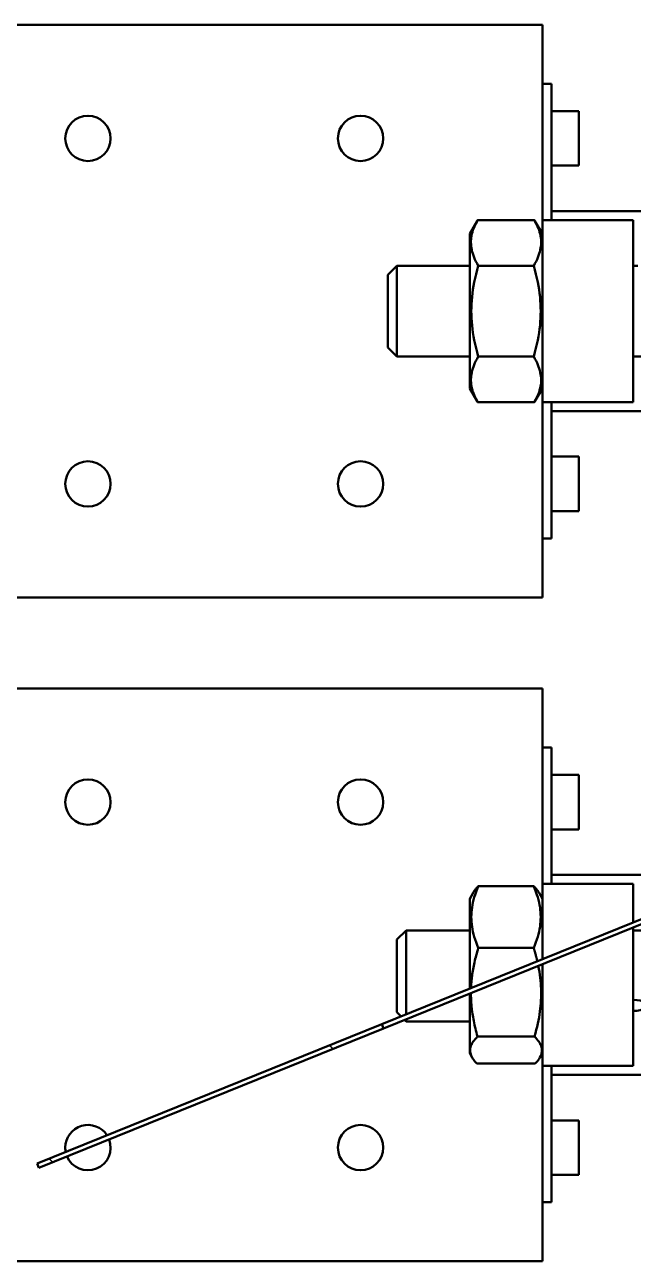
# Model space of a CAD drawing. Header units: millimetres. Extents: x 4915 to 15267, y 4787 to 10268.
# Drawn here: x 5948.3 to 6015.1, y 7295.9 to 7431.6 of the extents above; entities that cross this region are included whole.
import ezdxf

# ---------------------------------------------------------------- set-up
doc = ezdxf.new("R2010")
doc.units = ezdxf.units.MM
doc.layers.add('ハッチング', color=20, linetype='Continuous', lineweight=25)
doc.layers.add('外形線', color=7, linetype='Continuous', lineweight=50)

msp = doc.modelspace()

# ---------------------------------------------------------------- hatches: boundary and pattern name
at = {"layer": 'ハッチング'}
h = msp.add_hatch(dxfattribs=at)
h.set_pattern_fill('ANSI31', color=256, scale=253.44936, angle=84.348, style=0)
h.set_pattern_definition([(129.348, (4647.53, 6298.67), (-24.49934, -20.0868), [])])
h.paths.add_polyline_path([(5987.53, 7321.93), (5949.7, 7306.65), (5949.88, 7306.18), (5987.72, 7321.47)])

# ---------------------------------------------------------------- linework, layer by layer
at = {"layer": '外形線'}
for p, q in [((5910.15, 7431.61), (6005.15, 7431.61)), ((6005.15, 7431.61), (6005.15, 7410.16)), ((6005.15, 7425.13), (6006.15, 7425.13)), ((6006.15, 7410.16), (6006.15, 7425.13)), ((6009.14, 7422.13), (6006.15, 7422.13)), ((6009.14, 7416.15), (6009.14, 7422.13)), ((6009.14, 7416.15), (6006.15, 7416.15)), ((6006.15, 7411.16), (6043.07, 7411.16)), ((5997.17, 7408.66), (5997.98, 7410.07)), ((6004.29, 7410.16), (5998.03, 7410.16)), ((6005.15, 7408.66), (6004.34, 7410.07)), ((6005.15, 7410.16), (6005.15, 7390.2)), ((6015.13, 7410.16), (6005.15, 7410.16)), ((6015.13, 7390.2), (6015.13, 7410.16)), ((5997.17, 7408.66), (5997.17, 7391.7)), ((5988.19, 7404.17), (5989.19, 7405.17)), ((5988.19, 7396.19), (5988.19, 7404.17)), ((5989.19, 7405.17), (5989.19, 7395.19)), ((5997.17, 7405.17), (5989.19, 7405.17)), ((6004.21, 7405.17), (5998.11, 7405.17)), ((6015.63, 7405.17), (6015.13, 7405.17)), ((5988.19, 7396.19), (5989.19, 7395.19)), ((5997.17, 7395.19), (5989.19, 7395.19)), ((6004.21, 7395.19), (5998.11, 7395.19)), ((6016.75, 7395.19), (6015.13, 7395.19)), ((5997.17, 7391.7), (5997.98, 7390.3)), ((6005.15, 7391.7), (6004.34, 7390.3)), ((6004.29, 7390.2), (5998.03, 7390.2)), ((6015.13, 7390.2), (6005.15, 7390.2)), ((6005.15, 7390.2), (6005.15, 7368.75)), ((6006.15, 7375.24), (6006.15, 7390.2)), ((6043.07, 7389.21), (6006.15, 7389.21)), ((6006.15, 7384.22), (6009.14, 7384.22)), ((6009.14, 7384.22), (6009.14, 7378.23)), ((6006.15, 7378.23), (6009.14, 7378.23)), ((6005.15, 7375.24), (6006.15, 7375.24)), ((6005.15, 7368.75), (5910.15, 7368.75)), ((5910.15, 7358.77), (6005.15, 7358.77)), ((6005.15, 7358.77), (6005.15, 7337.32)), ((6005.15, 7352.29), (6006.15, 7352.29)), ((6006.15, 7337.32), (6006.15, 7352.29)), ((6009.14, 7349.29), (6006.15, 7349.29)), ((6009.14, 7343.3), (6009.14, 7349.29)), ((6045.91, 7345.52), (5987.53, 7321.93)), ((5987.72, 7321.47), (6046.1, 7345.06)), ((6009.14, 7343.3), (6006.15, 7343.3)), ((6006.15, 7338.32), (6028.08, 7338.32)), ((5997.17, 7335.7), (5997.54, 7336.35)), ((6004.21, 7337.07), (5998.11, 7337.07)), ((6005.15, 7335.7), (6004.78, 7336.35)), ((6005.15, 7337.32), (6005.15, 7329.05)), ((6015.13, 7337.32), (6005.15, 7337.32)), ((6015.13, 7333.08), (6015.13, 7337.32)), ((5997.17, 7335.7), (5997.17, 7325.83)), ((5989.19, 7331.21), (5990.18, 7332.21)), ((5990.18, 7332.21), (5990.18, 7323)), ((5997.17, 7332.21), (5990.18, 7332.21)), ((6015.13, 7317.36), (6015.13, 7332.54)), ((6017.91, 7332.21), (6015.13, 7332.21)), ((5989.19, 7323.23), (5989.19, 7331.21)), ((6004.21, 7330.3), (5998.11, 7330.3)), ((6005.15, 7328.51), (6005.15, 7317.36)), ((5997.17, 7325.29), (5997.17, 7318.74)), ((5989.19, 7323.23), (5989.63, 7322.78)), ((5987.53, 7321.93), (5949.7, 7306.65)), ((5949.88, 7306.18), (5987.72, 7321.47)), ((5987.72, 7321.47), (5987.53, 7321.93)), ((5990.02, 7322.4), (5990.18, 7322.23)), ((5990.18, 7322.47), (5990.18, 7322.23)), ((5997.17, 7322.23), (5990.18, 7322.23)), ((6004.29, 7320.56), (5998.03, 7320.56)), ((5997.17, 7318.74), (5997.45, 7318.26)), ((6005.15, 7318.74), (6004.87, 7318.26)), ((6004.37, 7317.61), (5997.95, 7317.61)), ((6015.13, 7317.36), (6005.15, 7317.36)), ((6005.15, 7317.36), (6005.15, 7295.91)), ((6006.15, 7302.39), (6006.15, 7317.36)), ((6043.07, 7316.36), (6006.15, 7316.36)), ((6006.15, 7311.37), (6009.14, 7311.37)), ((6009.14, 7311.37), (6009.14, 7305.39)), ((5949.7, 7306.65), (5949.88, 7306.18)), ((6006.15, 7305.39), (6009.14, 7305.39)), ((6005.15, 7302.39), (6006.15, 7302.39)), ((6005.15, 7295.91), (5910.15, 7295.91))]:
    msp.add_line(p, q, dxfattribs=at).dxf.unprotected_set("ltscale", 0)
for points in [[(5998.03, 7410.16), (5997.91, 7409.93), (5997.8, 7409.7), (5997.7, 7409.48), (5997.61, 7409.27), (5997.53, 7409.06), (5997.47, 7408.86), (5997.42, 7408.65), (5997.38, 7408.46), (5997.34, 7408.26), (5997.32, 7408.07), (5997.31, 7407.87), (5997.31, 7407.68), (5997.32, 7407.48), (5997.33, 7407.29), (5997.36, 7407.1), (5997.4, 7406.9), (5997.45, 7406.7), (5997.51, 7406.5), (5997.58, 7406.29), (5997.66, 7406.08), (5997.75, 7405.86), (5997.86, 7405.64), (5997.98, 7405.41), (5998.11, 7405.17)], [(5997.98, 7410.07), (5997.98, 7410.07), (5997.98, 7410.07), (5997.99, 7410.08), (5997.99, 7410.08), (5997.99, 7410.09), (5997.99, 7410.09), (5998, 7410.09), (5998, 7410.1), (5998, 7410.1), (5998, 7410.11), (5998, 7410.11), (5998.01, 7410.11), (5998.01, 7410.12), (5998.01, 7410.12), (5998.01, 7410.12), (5998.02, 7410.13), (5998.02, 7410.13), (5998.02, 7410.14), (5998.02, 7410.14), (5998.02, 7410.14), (5998.03, 7410.15), (5998.03, 7410.15), (5998.03, 7410.16), (5998.03, 7410.16)], [(6004.21, 7405.17), (6004.34, 7405.41), (6004.46, 7405.64), (6004.57, 7405.86), (6004.66, 7406.08), (6004.74, 7406.29), (6004.81, 7406.5), (6004.87, 7406.7), (6004.92, 7406.9), (6004.96, 7407.1), (6004.99, 7407.29), (6005, 7407.48), (6005.01, 7407.68), (6005.01, 7407.87), (6005, 7408.07), (6004.98, 7408.26), (6004.94, 7408.46), (6004.9, 7408.65), (6004.85, 7408.86), (6004.79, 7409.06), (6004.71, 7409.27), (6004.62, 7409.48), (6004.52, 7409.7), (6004.41, 7409.93), (6004.29, 7410.16)], [(6004.29, 7410.16), (6004.29, 7410.16), (6004.29, 7410.15), (6004.29, 7410.15), (6004.3, 7410.14), (6004.3, 7410.14), (6004.3, 7410.14), (6004.3, 7410.13), (6004.3, 7410.13), (6004.31, 7410.12), (6004.31, 7410.12), (6004.31, 7410.12), (6004.31, 7410.11), (6004.32, 7410.11), (6004.32, 7410.11), (6004.32, 7410.1), (6004.32, 7410.1), (6004.33, 7410.09), (6004.33, 7410.09), (6004.33, 7410.09), (6004.33, 7410.08), (6004.33, 7410.08), (6004.34, 7410.07), (6004.34, 7410.07), (6004.34, 7410.07)], [(5998.11, 7405.17), (5997.98, 7404.7), (5997.87, 7404.25), (5997.77, 7403.8), (5997.68, 7403.37), (5997.6, 7402.95), (5997.53, 7402.54), (5997.48, 7402.14), (5997.43, 7401.74), (5997.4, 7401.35), (5997.37, 7400.96), (5997.36, 7400.57), (5997.35, 7400.18), (5997.36, 7399.79), (5997.37, 7399.41), (5997.4, 7399.02), (5997.43, 7398.62), (5997.48, 7398.22), (5997.53, 7397.82), (5997.6, 7397.41), (5997.68, 7396.99), (5997.77, 7396.56), (5997.87, 7396.12), (5997.98, 7395.66), (5998.11, 7395.19)], [(6004.21, 7395.19), (6004.34, 7395.66), (6004.45, 7396.12), (6004.55, 7396.56), (6004.64, 7396.99), (6004.72, 7397.41), (6004.79, 7397.82), (6004.84, 7398.22), (6004.89, 7398.62), (6004.92, 7399.02), (6004.95, 7399.41), (6004.96, 7399.79), (6004.97, 7400.18), (6004.96, 7400.57), (6004.95, 7400.96), (6004.92, 7401.35), (6004.89, 7401.74), (6004.84, 7402.14), (6004.79, 7402.54), (6004.72, 7402.95), (6004.64, 7403.37), (6004.55, 7403.8), (6004.45, 7404.25), (6004.34, 7404.7), (6004.21, 7405.17)], [(5998.11, 7395.19), (5997.98, 7394.95), (5997.86, 7394.72), (5997.75, 7394.5), (5997.66, 7394.29), (5997.58, 7394.07), (5997.51, 7393.87), (5997.45, 7393.66), (5997.4, 7393.46), (5997.36, 7393.27), (5997.33, 7393.07), (5997.32, 7392.88), (5997.31, 7392.68), (5997.31, 7392.49), (5997.32, 7392.3), (5997.34, 7392.1), (5997.38, 7391.91), (5997.42, 7391.71), (5997.47, 7391.51), (5997.53, 7391.3), (5997.61, 7391.09), (5997.7, 7390.88), (5997.8, 7390.66), (5997.91, 7390.44), (5998.03, 7390.2)], [(6004.29, 7390.2), (6004.41, 7390.44), (6004.52, 7390.66), (6004.62, 7390.88), (6004.71, 7391.09), (6004.79, 7391.3), (6004.85, 7391.51), (6004.9, 7391.71), (6004.94, 7391.91), (6004.98, 7392.1), (6005, 7392.3), (6005.01, 7392.49), (6005.01, 7392.68), (6005, 7392.88), (6004.99, 7393.07), (6004.96, 7393.27), (6004.92, 7393.46), (6004.87, 7393.66), (6004.81, 7393.87), (6004.74, 7394.07), (6004.66, 7394.29), (6004.57, 7394.5), (6004.46, 7394.72), (6004.34, 7394.95), (6004.21, 7395.19)], [(5998.03, 7390.2), (5998.03, 7390.21), (5998.03, 7390.21), (5998.03, 7390.21), (5998.02, 7390.22), (5998.02, 7390.22), (5998.02, 7390.23), (5998.02, 7390.23), (5998.02, 7390.23), (5998.01, 7390.24), (5998.01, 7390.24), (5998.01, 7390.25), (5998.01, 7390.25), (5998, 7390.25), (5998, 7390.26), (5998, 7390.26), (5998, 7390.26), (5998, 7390.27), (5997.99, 7390.27), (5997.99, 7390.28), (5997.99, 7390.28), (5997.99, 7390.28), (5997.98, 7390.29), (5997.98, 7390.29), (5997.98, 7390.3)], [(6004.34, 7390.3), (6004.34, 7390.29), (6004.34, 7390.29), (6004.33, 7390.28), (6004.33, 7390.28), (6004.33, 7390.28), (6004.33, 7390.27), (6004.33, 7390.27), (6004.32, 7390.26), (6004.32, 7390.26), (6004.32, 7390.26), (6004.32, 7390.25), (6004.31, 7390.25), (6004.31, 7390.25), (6004.31, 7390.24), (6004.31, 7390.24), (6004.3, 7390.23), (6004.3, 7390.23), (6004.3, 7390.23), (6004.3, 7390.22), (6004.3, 7390.22), (6004.29, 7390.21), (6004.29, 7390.21), (6004.29, 7390.21), (6004.29, 7390.2)], [(5998.11, 7337.07), (5997.98, 7336.75), (5997.87, 7336.44), (5997.77, 7336.14), (5997.68, 7335.85), (5997.6, 7335.57), (5997.53, 7335.29), (5997.48, 7335.01), (5997.43, 7334.74), (5997.4, 7334.47), (5997.37, 7334.21), (5997.36, 7333.95), (5997.35, 7333.68), (5997.36, 7333.42), (5997.37, 7333.16), (5997.4, 7332.89), (5997.43, 7332.62), (5997.48, 7332.35), (5997.53, 7332.08), (5997.6, 7331.8), (5997.68, 7331.51), (5997.77, 7331.22), (5997.87, 7330.92), (5997.98, 7330.61), (5998.11, 7330.3)], [(5997.54, 7336.35), (5997.56, 7336.38), (5997.58, 7336.41), (5997.59, 7336.44), (5997.61, 7336.47), (5997.63, 7336.49), (5997.65, 7336.52), (5997.67, 7336.55), (5997.69, 7336.58), (5997.71, 7336.61), (5997.73, 7336.64), (5997.76, 7336.67), (5997.78, 7336.7), (5997.8, 7336.73), (5997.83, 7336.76), (5997.85, 7336.79), (5997.88, 7336.82), (5997.91, 7336.85), (5997.93, 7336.88), (5997.96, 7336.91), (5997.99, 7336.94), (5998.02, 7336.97), (5998.05, 7337.01), (5998.08, 7337.04), (5998.11, 7337.07)], [(6004.21, 7330.3), (6004.34, 7330.61), (6004.45, 7330.92), (6004.55, 7331.22), (6004.64, 7331.51), (6004.72, 7331.8), (6004.79, 7332.08), (6004.84, 7332.35), (6004.89, 7332.62), (6004.92, 7332.89), (6004.95, 7333.16), (6004.96, 7333.42), (6004.97, 7333.68), (6004.96, 7333.95), (6004.95, 7334.21), (6004.92, 7334.47), (6004.89, 7334.74), (6004.84, 7335.01), (6004.79, 7335.29), (6004.72, 7335.57), (6004.64, 7335.85), (6004.55, 7336.14), (6004.45, 7336.44), (6004.34, 7336.75), (6004.21, 7337.07)], [(6004.21, 7337.07), (6004.24, 7337.04), (6004.27, 7337.01), (6004.3, 7336.97), (6004.33, 7336.94), (6004.36, 7336.91), (6004.39, 7336.88), (6004.41, 7336.85), (6004.44, 7336.82), (6004.47, 7336.79), (6004.49, 7336.76), (6004.52, 7336.73), (6004.54, 7336.7), (6004.56, 7336.67), (6004.59, 7336.64), (6004.61, 7336.61), (6004.63, 7336.58), (6004.65, 7336.55), (6004.67, 7336.52), (6004.69, 7336.49), (6004.71, 7336.47), (6004.73, 7336.44), (6004.74, 7336.41), (6004.76, 7336.38), (6004.78, 7336.35)], [(5998.11, 7330.3), (5998.05, 7330.09), (5997.99, 7329.88), (5997.94, 7329.68), (5997.88, 7329.48), (5997.83, 7329.28), (5997.79, 7329.09), (5997.74, 7328.9), (5997.7, 7328.71), (5997.66, 7328.52), (5997.62, 7328.33), (5997.58, 7328.15), (5997.55, 7327.97), (5997.52, 7327.79), (5997.49, 7327.61), (5997.46, 7327.43), (5997.44, 7327.26), (5997.42, 7327.08), (5997.4, 7326.91), (5997.38, 7326.74), (5997.36, 7326.57), (5997.35, 7326.4), (5997.34, 7326.23), (5997.33, 7326.06), (5997.32, 7325.89)], [(6004.6, 7328.83), (6004.58, 7328.89), (6004.57, 7328.94), (6004.56, 7329), (6004.54, 7329.06), (6004.53, 7329.12), (6004.51, 7329.18), (6004.5, 7329.24), (6004.48, 7329.3), (6004.47, 7329.36), (6004.45, 7329.42), (6004.44, 7329.48), (6004.42, 7329.54), (6004.4, 7329.6), (6004.39, 7329.66), (6004.37, 7329.73), (6004.35, 7329.79), (6004.34, 7329.85), (6004.32, 7329.91), (6004.3, 7329.98), (6004.28, 7330.04), (6004.26, 7330.1), (6004.25, 7330.17), (6004.23, 7330.23), (6004.21, 7330.3)], [(6004.29, 7320.56), (6004.39, 7320.93), (6004.48, 7321.3), (6004.57, 7321.65), (6004.65, 7321.99), (6004.72, 7322.33), (6004.78, 7322.66), (6004.83, 7322.99), (6004.88, 7323.31), (6004.92, 7323.63), (6004.95, 7323.94), (6004.98, 7324.25), (6004.99, 7324.56), (6005.01, 7324.87), (6005.01, 7325.17), (6005.01, 7325.48), (6005, 7325.79), (6004.99, 7326.1), (6004.97, 7326.41), (6004.94, 7326.72), (6004.91, 7327.03), (6004.87, 7327.35), (6004.82, 7327.67), (6004.76, 7328), (6004.7, 7328.33)], [(5997.31, 7325.34), (5997.31, 7325.16), (5997.31, 7324.97), (5997.32, 7324.79), (5997.32, 7324.6), (5997.33, 7324.41), (5997.35, 7324.22), (5997.36, 7324.04), (5997.38, 7323.85), (5997.4, 7323.66), (5997.42, 7323.46), (5997.45, 7323.27), (5997.48, 7323.08), (5997.51, 7322.88), (5997.54, 7322.68), (5997.58, 7322.48), (5997.61, 7322.28), (5997.66, 7322.08), (5997.7, 7321.87), (5997.75, 7321.66), (5997.8, 7321.45), (5997.85, 7321.23), (5997.91, 7321.01), (5997.97, 7320.79), (5998.03, 7320.56)], [(5998.03, 7320.56), (5997.9, 7320.42), (5997.77, 7320.29), (5997.67, 7320.15), (5997.57, 7320.03), (5997.49, 7319.9), (5997.42, 7319.78), (5997.36, 7319.66), (5997.31, 7319.54), (5997.27, 7319.42), (5997.24, 7319.31), (5997.22, 7319.19), (5997.22, 7319.08), (5997.22, 7318.96), (5997.23, 7318.85), (5997.25, 7318.73), (5997.28, 7318.62), (5997.33, 7318.5), (5997.38, 7318.38), (5997.45, 7318.26), (5997.52, 7318.14), (5997.61, 7318.01), (5997.71, 7317.88), (5997.82, 7317.75), (5997.95, 7317.61)], [(6004.37, 7317.61), (6004.5, 7317.75), (6004.61, 7317.88), (6004.71, 7318.01), (6004.8, 7318.14), (6004.87, 7318.26), (6004.94, 7318.38), (6004.99, 7318.5), (6005.04, 7318.62), (6005.07, 7318.73), (6005.09, 7318.85), (6005.1, 7318.96), (6005.1, 7319.08), (6005.1, 7319.19), (6005.08, 7319.31), (6005.05, 7319.42), (6005.01, 7319.54), (6004.96, 7319.66), (6004.9, 7319.78), (6004.83, 7319.9), (6004.75, 7320.03), (6004.65, 7320.15), (6004.55, 7320.29), (6004.42, 7320.42), (6004.29, 7320.56)]]:
    msp.add_lwpolyline(points, dxfattribs=at).dxf.unprotected_set("ltscale", 0)
for centre in [(5955.26, 7419.14), (5985.19, 7419.14), (5955.26, 7381.22), (5985.19, 7381.22), (5955.26, 7346.3), (5985.19, 7346.3), (5985.19, 7308.38)]:
    msp.add_circle(centre, 2.49, dxfattribs=at).dxf.unprotected_set("ltscale", 0)
for start, end in [(32.9898, 180), (202.5366, 21.4634), (180, 191.0102)]:
    msp.add_arc((5955.26, 7308.38), 2.49, start, end, dxfattribs=at).dxf.unprotected_set("ltscale", 0)
msp.add_ellipse((6015.13, 7323.99), major_axis=(1.5, 0), ratio=0.405365, start_param=4.712389, end_param=7.853982, dxfattribs=at).dxf.unprotected_set("ltscale", 0)

doc.saveas('drawing.dxf')
